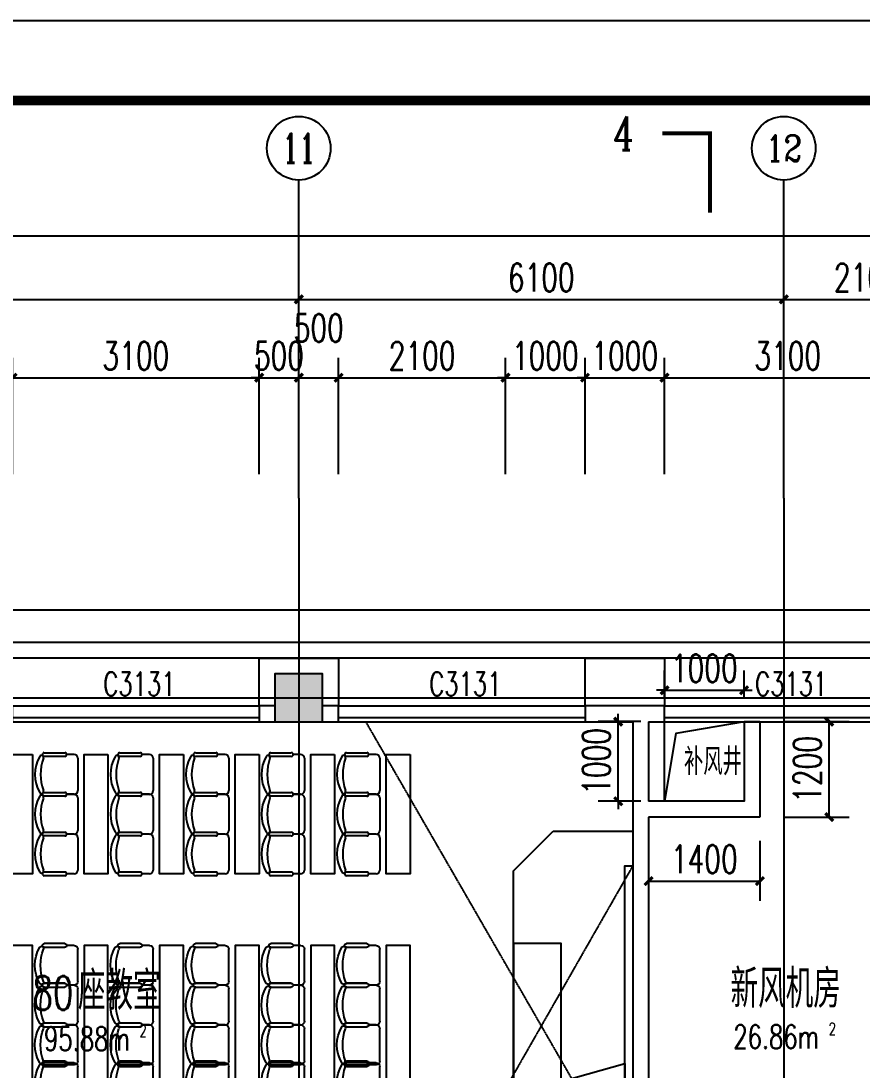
# Model space of a CAD drawing. Header units: millimetres. Extents: x 0 to 118900, y 0 to 84100.
# Drawn here: x 66603 to 77182, y 70910 to 84100 of the extents above; entities that cross this region are included whole.
import ezdxf
from ezdxf.enums import TextEntityAlignment as Align

# ---------------------------------------------------------------- set-up
doc = ezdxf.new("R2010")
doc.units = ezdxf.units.MM
doc.linetypes.add('DASH', pattern=[0.35, 0.25, -0.1])
doc.linetypes.add('DOTE', pattern=[2.42, 2, -0.2, 0.02, -0.2])
for name, color, linetype in [('AXIS', 3, 'Continuous'), ('AXIS_TEXT', 7, 'Continuous'), ('COLUMN', 2, 'Continuous'), ('DIM_SYMB', 3, 'Continuous'), ('DOTE', 1, 'DOTE'), ('EVTR', 6, 'Continuous'), ('FACADE OUTER SKIN', 6, 'Continuous'), ('FUR', 36, 'Continuous'), ('PUB_DIM', 3, 'Continuous'), ('PUB_HATCH', 8, 'Continuous'), ('PUB_TEXT', 7, 'Continuous'), ('SEE', 5, 'Continuous'), ('SPACE', 7, 'Continuous'), ('WALL', 2, 'Continuous'), ('WINDOW', 4, 'Continuous'), ('WINDOW_TEXT', 7, 'Continuous'), ('图框', 7, 'Continuous'), ('排水', 7, 'Continuous')]:
    doc.layers.add(name, color=color, linetype=linetype)
doc.styles.add('_TCH_AXIS', font='COMPLEX', dxfattribs={"bigfont": 'GBCBIG'})
doc.styles.add('_TCH_LABEL', font='COMPLEX', dxfattribs={"bigfont": 'GBCBIG'})
doc.styles.add('_TCH_SPACE', font='SIMPLEX', dxfattribs={"height": 5, "bigfont": 'GBCBIG'})
doc.styles.add('_TCH_WINDOW', font='SIMPLEX', dxfattribs={"height": 3.5, "bigfont": 'GBCBIG'})
doc.styles.add('COMPLEX', font='COMPLEX')
doc.styles.add('DIM_FONT', font='SIMPLEX', dxfattribs={"width": 0.7, "bigfont": 'GBCBIG'})
doc.styles.add('TKZ1_tjhts.shx', font='tjromant.shx', dxfattribs={"bigfont": 'tjhts.shx'})
doc.dimstyles.new('_TCH_ARCH&&100', dxfattribs={"dimtxt": 350, "dimasz": 100, "dimexe": 250, "dimexo": 300, "dimgap": 100, "dimtad": 1, "dimdec": 0, "dimzin": 0, "dimdsep": 46, "dimtxsty": 'DIM_FONT', "dimblk": 'ARCHTICK', "dimcen": 0.09, "dimclrt": 7, "dimazin": 2, "dimtfac": 1, "dimtdec": 0, "dimtix": 1, "dimtmove": 2, "dimatfit": 3, "dimldrblk": 'ARCHTICK', "dimfxl": 1, "dimtolj": 1, "dimtzin": 0, "dimarcsym": 0})

# ---------------------------------------------------------------- blocks, each defined once
blk = doc.blocks.new('TJAD_TK_A0_A')
at = {"layer": '图框'}
blk.add_line((1188.88, 841.06), (-0.12, 841.06), dxfattribs=at)
at = {"layer": '图框', "const_width": 1.2}
blk.add_lwpolyline([(1178.88, 10.06), (1178.88, 831.06), (24.88, 831.06), (24.88, 10.06)], close=True, dxfattribs=at)
at = {"style": 'TKZ1_tjhts.shx'}
for tag, p, height, flags in [('ClientChinese_001', (977.79, 443.57), 5, 8), ('ClientChinese_002', (1013.71, 434.65), 5, 8), ('DescriptionChineseA_001', (1089.55, 425.89), 3.6, 8), ('RevA', (1115.23, 424.56), 3, 8), ('ProjectNameChinese_001', (992.73, 296.22), 5, 8), ('SubProjectChinese_001', (1095.02, 282.68), 3, 8), ('SubProjectNo', (1158.66, 271.34), 3, 8), ('ApprovedBy', (1120.43, 250.26), 3.6, 8), ('ApprovedBySignPos', (1139.55, 247.78), 3.6, 9), ('ReviewedBy', (1120.43, 240.36), 3.6, 8), ('ReviewedBySignPos', (1139.55, 238.08), 3.6, 9), ('CheckedBy', (1120.43, 230.63), 3.6, 8), ('CheckedBySignPos', (1138.96, 228.13), 3.6, 9), ('PrincipalInCharge1', (1120.43, 219.88), 3.6, 8), ('PrincipalInCharge1SignPos', (1138.79, 217.18), 3.6, 9), ('PrincipalInCharge2', (1120.43, 210.44), 3.6, 8), ('PrincipalInCharge2SignPos', (1138.61, 207.69), 3.6, 9), ('DisciplineResponsible1', (1120.43, 200.15), 3.6, 8), ('DisciplineResponsible1SignPos', (1139.16, 197.4), 3.6, 9), ('DisciplineResponsible2', (1120.43, 190.13), 3.6, 8), ('DisciplineResponsible2SignPos', (1138.95, 187.58), 3.6, 9), ('DesignedBy1', (1120.43, 180.47), 3.6, 8), ('DesignedBy1SignPos', (1138.5, 177.67), 3.6, 9), ('DesignedBy2', (1120.43, 169.78), 3.6, 8), ('DesignedBy2SignPos', (1138.65, 167.23), 3.6, 9), ('DrawnBy', (1120.43, 160.19), 3.6, 8), ('DrawnBySignPos', (1138.65, 157.82), 3.6, 9), ('DisciplineChinese', (1119.24, 125.84), 3.6, 8), ('StageChinese', (1158.76, 125.37), 3.6, 8), ('DisciplineEnglish', (1119.42, 122.2), 2.2, 8), ('StageEnglish', (1158.94, 121.73), 2.2, 8), ('SheetNo', (1118.87, 114.03), 3, 8), ('Rev2', (1158.86, 113.56), 3, 8)]:
    blk.add_attdef(tag, p, '', height=height, dxfattribs=dict(at, flags=flags))
at = {"style": 'TKZ1_tjhts.shx', "width": 0.7, "flags": 8}
for tag, p, height in [('DateA', (1099.36, 424.56), 3), ('ProjectNo', (1119.31, 270.56), 3), ('ApprovedByDate', (1159.94, 250.39), 3.6), ('ReviewedByDate', (1159.94, 241), 3.6), ('CheckedByDate', (1159.94, 230.41), 3.6), ('PrincipalInCharge1Date', (1159.94, 220.36), 3.6), ('PrincipalInCharge2Date', (1159.94, 210.61), 3.6), ('DisciplineResponsible1Date', (1159.94, 200.05), 3.6), ('DisciplineResponsible2Date', (1159.94, 190.43), 3.6), ('DesignedBy1Date', (1159.94, 179.93), 3.6), ('DesignedBy2Date', (1159.94, 169.41), 3.6), ('DrawnByDate', (1159.94, 159.78), 3.6)]:
    blk.add_attdef(tag, p, '', height=height, dxfattribs=at)
at = {"style": 'TKZ1_tjhts.shx', "flags": 8}
for tag, height, p in [('DescriptionEnglishA', 2.2, (1150.82, 423.33)), ('ClientEnglish', 3, (1139.46, 390.63)), ('ProjectNameEnglish', 3, (1142.02, 290.26)), ('SubProjectEnglish', 2.2, (1148.76, 279.65)), ('SheetTitleEnglish', 3, (1142.79, 135.3))]:
    blk.add_attdef(tag, text='', height=height, dxfattribs=at).set_placement(p, align=Align.MIDDLE_CENTER)
at = {"style": 'TKZ1_tjhts.shx', "flags": 9}
for tag, p in [('Electricity3SignPos', (15.68, 269.92)), ('ELV3SignPos', (23.47, 269.59)), ('Electricity2SignPos', (15.71, 253.14)), ('ELV2SignPos', (23.5, 252.81)), ('Electricity1SignPos', (15.63, 237.78)), ('ELV1SignPos', (23.42, 237.46)), ('Power3SignPos', (23.18, 205.92)), ('HVAC3SignPos', (14.96, 205.89)), ('Power2SignPos', (23.38, 189.51)), ('HVAC2SignPos', (15.13, 189.18)), ('Power1SignPos', (23.75, 173.22)), ('HVAC1SignPos', (15.89, 173.16)), ('Plumbing3SignPos', (16.07, 141.15)), ('Structure7SignPos', (23.2, 141.11)), ('Structure6SignPos', (23, 125.87)), ('Plumbing2SignPos', (14.83, 125.62)), ('Structure5SignPos', (23, 110.08)), ('Plumbing1SignPos', (15.66, 109.11)), ('Structure4SignPos', (23, 93.78)), ('Architecture3SignPos', (16.07, 77.07)), ('Structure3SignPos', (22.74, 77.47)), ('Architecture2SignPos', (15.8, 61.24)), ('Structure2SignPos', (23.12, 62.01)), ('Architecture1SignPos', (16.88, 45.06)), ('Structure1SignPos', (23.11, 45.86))]:
    blk.add_attdef(tag, p, '', height=2.5, rotation=90, dxfattribs=at)
at = {"style": 'TKZ1_tjhts.shx', "flags": 8}
blk.add_attdef('SheetTitleChinese', text='', height=5, dxfattribs=at).set_placement((1140.42, 148.12), align=Align.TOP_CENTER)
blk = doc.blocks.new('_AXISO')
blk.add_circle((0, 0), 0.5)
at = {"layer": 'AXIS_TEXT', "style": 'COMPLEX', "width": 1.041667}
blk.add_attdef('A', text='', height=0.56, dxfattribs=at).set_placement((-0.25, -0.28), (0.25, -0.28), align=Align.FIT)
blk = doc.blocks.new('_ArchTick')
at = {"color": 0, "linetype": 'ByBlock', "const_width": 0.4}
blk.add_lwpolyline([(-0.5, -0.5), (0.5, 0.5)], dxfattribs=at)
blk = doc.blocks.new('*D37')
at = {"layer": 'AXIS', "color": 0, "lineweight": -2, "transparency": 16777216}
for p, q in [((718944, 1612663), (718944, 1615913)), ((793544, 1612663), (793544, 1615913)), ((718944, 1615663), (793544, 1615663))]:
    blk.add_line(p, q, dxfattribs=at)
at = {"layer": 'Defpoints', "color": 0, "transparency": 16777216}
for p in [(793544, 1615663), (718944, 1612363), (793544, 1612363)]:
    blk.add_point(p, dxfattribs=at)
at = {"layer": 'AXIS', "color": 0, "lineweight": -2, "transparency": 16777216, "xscale": 100, "yscale": 100, "zscale": 100, "rotation": 180}
blk.add_blockref('_ArchTick', (718944, 1615663), dxfattribs=at)
at = {"layer": 'AXIS', "color": 0, "lineweight": -2, "transparency": 16777216, "xscale": 100, "yscale": 100, "zscale": 100}
blk.add_blockref('_ArchTick', (793544, 1615663), dxfattribs=at)
at = {"layer": 'AXIS', "color": 7, "transparency": 16777216, "insert": (756244, 1615938), "char_height": 350, "attachment_point": 5, "style": 'DIM_FONT'}
blk.add_mtext('\\A1;74600', dxfattribs=at)
blk = doc.blocks.new('*D45')
at = {"layer": 'AXIS', "color": 0, "lineweight": -2, "transparency": 16777216}
for p, q in [((768944, 1612663), (768944, 1615113)), ((777144, 1612663), (777144, 1615113)), ((768944, 1614863), (777144, 1614863))]:
    blk.add_line(p, q, dxfattribs=at)
at = {"layer": 'Defpoints', "color": 0, "transparency": 16777216}
for p in [(777144, 1614863), (768944, 1612363), (777144, 1612363)]:
    blk.add_point(p, dxfattribs=at)
at = {"layer": 'AXIS', "color": 0, "lineweight": -2, "transparency": 16777216, "xscale": 100, "yscale": 100, "zscale": 100, "rotation": 180}
blk.add_blockref('_ArchTick', (768944, 1614863), dxfattribs=at)
at = {"layer": 'AXIS', "color": 0, "lineweight": -2, "transparency": 16777216, "xscale": 100, "yscale": 100, "zscale": 100}
blk.add_blockref('_ArchTick', (777144, 1614863), dxfattribs=at)
at = {"layer": 'AXIS', "color": 7, "transparency": 16777216, "insert": (773044, 1615138), "char_height": 350, "attachment_point": 5, "style": 'DIM_FONT'}
blk.add_mtext('\\A1;8200', dxfattribs=at)
blk = doc.blocks.new('*D46')
at = {"layer": 'AXIS', "color": 0, "lineweight": -2, "transparency": 16777216}
for p, q in [((777144, 1612663), (777144, 1615113)), ((783244, 1612663), (783244, 1615113)), ((777144, 1614863), (783244, 1614863))]:
    blk.add_line(p, q, dxfattribs=at)
at = {"layer": 'Defpoints', "color": 0, "transparency": 16777216}
for p in [(783244, 1614863), (777144, 1612363), (783244, 1612363)]:
    blk.add_point(p, dxfattribs=at)
at = {"layer": 'AXIS', "color": 0, "lineweight": -2, "transparency": 16777216, "xscale": 100, "yscale": 100, "zscale": 100, "rotation": 180}
blk.add_blockref('_ArchTick', (777144, 1614863), dxfattribs=at)
at = {"layer": 'AXIS', "color": 0, "lineweight": -2, "transparency": 16777216, "xscale": 100, "yscale": 100, "zscale": 100}
blk.add_blockref('_ArchTick', (783244, 1614863), dxfattribs=at)
at = {"layer": 'AXIS', "color": 7, "transparency": 16777216, "insert": (780194, 1615138), "char_height": 350, "attachment_point": 5, "style": 'DIM_FONT'}
blk.add_mtext('\\A1;6100', dxfattribs=at)
blk = doc.blocks.new('*D47')
at = {"layer": 'AXIS', "color": 0, "lineweight": -2, "transparency": 16777216}
for p, q in [((783244, 1612663), (783244, 1615113)), ((785344, 1612663), (785344, 1615113)), ((783244, 1614863), (785344, 1614863))]:
    blk.add_line(p, q, dxfattribs=at)
at = {"layer": 'Defpoints', "color": 0, "transparency": 16777216}
for p in [(785344, 1614863), (783244, 1612363), (785344, 1612363)]:
    blk.add_point(p, dxfattribs=at)
at = {"layer": 'AXIS', "color": 0, "lineweight": -2, "transparency": 16777216, "xscale": 100, "yscale": 100, "zscale": 100, "rotation": 180}
blk.add_blockref('_ArchTick', (783244, 1614863), dxfattribs=at)
at = {"layer": 'AXIS', "color": 0, "lineweight": -2, "transparency": 16777216, "xscale": 100, "yscale": 100, "zscale": 100}
blk.add_blockref('_ArchTick', (785344, 1614863), dxfattribs=at)
at = {"layer": 'AXIS', "color": 7, "transparency": 16777216, "insert": (784294, 1615138), "char_height": 350, "attachment_point": 5, "style": 'DIM_FONT'}
blk.add_mtext('\\A1;2100', dxfattribs=at)
blk = doc.blocks.new('A$C2A1F14C1')
for p, q in [((137, 228), (351, 228)), ((0, -170), (0, 170)), ((39, 209), (117, 209)), ((351, 189), (137, 189)), ((39, -209), (117, -209)), ((137, -189), (351, -189)), ((351, -228), (137, -228))]:
    blk.add_line(p, q)
for centre, radius, start, end in [((137, 209), 19.5, 90, 270), ((351, 209), 19.5, 270, 90), ((39, 170), 39, 90, 180), ((381, 178), 21.9, 31.8908, 201.2393), ((-116, 0), 506, 340.4246, 19.5754), ((68, 0), 382, 330.2912, 29.7088), ((39, -170), 39, 180, 270), ((137, -209), 19.5, 90, 270), ((351, -209), 19.5, 270, 90), ((381, -178), 21.9, 158.7607, 328.1092)]:
    blk.add_arc(centre, radius, start, end)
blk = doc.blocks.new('80 SEATS')
at = {"layer": 'FUR'}
for points in [[(1068065, 1663756), (1068065, 1662256), (1067765, 1662256), (1067765, 1663756), (1068065, 1663756)], [(1069015, 1663756), (1069015, 1662256), (1068715, 1662256), (1068715, 1663756), (1069015, 1663756)], [(1069965, 1663756), (1069965, 1662256), (1069665, 1662256), (1069665, 1663756), (1069965, 1663756)], [(1070915, 1663756), (1070915, 1662256), (1070615, 1662256), (1070615, 1663756), (1070915, 1663756)], [(1071865, 1663756), (1071865, 1662256), (1071565, 1662256), (1071565, 1663756), (1071865, 1663756)], [(1072815, 1663756), (1072815, 1662256), (1072515, 1662256), (1072515, 1663756), (1072815, 1663756)], [(1073765, 1663756), (1073765, 1662256), (1073465, 1662256), (1073465, 1663756), (1073765, 1663756)], [(1074715, 1663756), (1074715, 1662256), (1074415, 1662256), (1074415, 1663756), (1074715, 1663756)], [(1075665, 1663756), (1075665, 1662256), (1075365, 1662256), (1075365, 1663756), (1075665, 1663756)], [(1069015, 1659356), (1069015, 1661356), (1068715, 1661356), (1068715, 1659356), (1069015, 1659356)], [(1069965, 1659356), (1069965, 1661356), (1069665, 1661356), (1069665, 1659356), (1069965, 1659356)], [(1070915, 1659356), (1070915, 1661356), (1070615, 1661356), (1070615, 1659356), (1070915, 1659356)], [(1071865, 1659356), (1071865, 1661356), (1071565, 1661356), (1071565, 1659356), (1071865, 1659356)], [(1072815, 1659356), (1072815, 1661356), (1072515, 1661356), (1072515, 1659356), (1072815, 1659356)], [(1073765, 1659356), (1073765, 1661356), (1073465, 1661356), (1073465, 1659356), (1073765, 1659356)], [(1074715, 1659356), (1074715, 1661356), (1074415, 1661356), (1074415, 1659356), (1074715, 1659356)], [(1075665, 1659356), (1075665, 1661356), (1075365, 1661356), (1075365, 1659356), (1075665, 1659356)], [(1077565, 1659332), (1077565, 1661379), (1076965, 1661379), (1076965, 1659332), (1077565, 1659332)], [(1069015, 1657456), (1069015, 1658456), (1068715, 1658456), (1068715, 1657456), (1069015, 1657456)], [(1069965, 1656956), (1069965, 1658456), (1069665, 1658456), (1069665, 1656956), (1069965, 1656956)], [(1070915, 1656956), (1070915, 1658456), (1070615, 1658456), (1070615, 1656956), (1070915, 1656956)], [(1071865, 1656956), (1071865, 1658456), (1071565, 1658456), (1071565, 1656956), (1071865, 1656956)], [(1072815, 1656956), (1072815, 1658456), (1072515, 1658456), (1072515, 1656956), (1072815, 1656956)], [(1073765, 1656956), (1073765, 1658456), (1073465, 1658456), (1073465, 1656956), (1073765, 1656956)], [(1074715, 1656956), (1074715, 1658456), (1074415, 1658456), (1074415, 1656956), (1074715, 1656956)], [(1075665, 1656956), (1075665, 1658456), (1075365, 1658456), (1075365, 1656956), (1075665, 1656956)]]:
    blk.add_lwpolyline(points, dxfattribs=at)
for points in [[(1077465, 1662794), (1078465, 1662794), (1078465, 1657917), (1077465, 1657917), (1076965, 1658417), (1076965, 1662294)], [(1078365, 1658356), (1078365, 1662356), (1078465, 1662356), (1078465, 1658356)]]:
    blk.add_lwpolyline(points, close=True, dxfattribs=at)
at = {"layer": 'SEE', "linetype": 'DASH'}
for p, q in [((1078465, 1658356), (1075117, 1664156)), ((1078465, 1662356), (1074976, 1656256))]:
    blk.add_line(p, q, dxfattribs=at)
at = {"layer": 'SEE'}
blk.add_lwpolyline([(1074765, 1658856), (1074765, 1658706), (1074365, 1658706), (1074365, 1659006), (1074765, 1659006), (1074765, 1658856), (1078365, 1659871), (1078365, 1657840)], close=True, dxfattribs=at)
at = {"layer": 'FUR', "extrusion": (0, 0, -1), "xscale": -1.198432564735413, "yscale": 1.198432445181377, "zscale": -1.198432564735413, "rotation": 180}
for p in [(-1067685, 1663506), (-1068635, 1663506), (-1069585, 1663506), (-1070535, 1663506), (-1071485, 1663506), (-1072435, 1663506), (-1073385, 1663506), (-1074335, 1663506), (-1075285, 1663506), (-1067685, 1663006), (-1068635, 1663006), (-1069585, 1663006), (-1070535, 1663006), (-1071485, 1663006), (-1072435, 1663006), (-1073385, 1663006), (-1074335, 1663006), (-1075285, 1663006), (-1067685, 1662506), (-1068635, 1662506), (-1069585, 1662506), (-1070535, 1662506), (-1071485, 1662506), (-1072435, 1662506), (-1073385, 1662506), (-1074335, 1662506), (-1075285, 1662506)]:
    blk.add_blockref('A$C2A1F14C1', p, dxfattribs=at)
at = {"layer": 'FUR', "xscale": -1.198432564735413, "yscale": 1.198432445181377, "zscale": 1.198432564735413}
for p in [(1068635, 1661106), (1069585, 1661106), (1070535, 1661106), (1071485, 1661106), (1072435, 1661106), (1073385, 1661106), (1074335, 1661106), (1075285, 1661106), (1068635, 1660606), (1069585, 1660606), (1070535, 1660606), (1071485, 1660606), (1072435, 1660606), (1073385, 1660606), (1074335, 1660606), (1075285, 1660606), (1068635, 1660106), (1069585, 1660106), (1070535, 1660106), (1071485, 1660106), (1072435, 1660106), (1073385, 1660106), (1074335, 1660106), (1075285, 1660106), (1068635, 1659629), (1069585, 1659629), (1070535, 1659629), (1071485, 1659629), (1072435, 1659629), (1073385, 1659629), (1074335, 1659629), (1075285, 1659629), (1068635, 1658206), (1069585, 1658206), (1070535, 1658206), (1071485, 1658206), (1072435, 1658206), (1073385, 1658206), (1074335, 1658206), (1075285, 1658206), (1068635, 1657706), (1069585, 1657706), (1070535, 1657706), (1071485, 1657706), (1072435, 1657706), (1073385, 1657706), (1074335, 1657706), (1075285, 1657706), (1069585, 1657206), (1070535, 1657206), (1071485, 1657206), (1072435, 1657206), (1073385, 1657206), (1074335, 1657206), (1075285, 1657206)]:
    blk.add_blockref('A$C2A1F14C1', p, dxfattribs=at)
blk = doc.blocks.new('$WINLIB2D$00000004')
at = {"color": 0}
for points in [[(-0.5, 0.5), (-0.5, -0.5)], [(-0.5, 0.5), (0.5, 0.5)], [(0.5, -0.5), (0.5, 0.5)], [(-0.5, 0.2406), (0.5, 0.2406)], [(-0.5, -0.5), (0.5, -0.5)]]:
    blk.add_lwpolyline(points, dxfattribs=at)
blk = doc.blocks.new('_FZH')
blk.add_lwpolyline([(-0.5, -0.5), (0.5, -0.5), (0.5, 0.5), (-0.5, 0.5)], close=True)
at = {"layer": 'PUB_HATCH'}
blk.add_solid([(-0.5, -0.5), (0.5, -0.5), (-0.5, 0.5), (0.5, 0.5)], dxfattribs=at)
blk = doc.blocks.new('*D526')
at = {"layer": 'Defpoints', "color": 0, "transparency": 16777216}
for p in [(74115, 75290), (74698, 75290), (74698, 74290)]:
    blk.add_point(p, dxfattribs=at)
at = {"layer": 'PUB_DIM', "color": 0, "lineweight": -2, "transparency": 16777216}
for p, q in [((74115, 75290), (74115, 75390)), ((74398, 75290), (73865, 75290)), ((74115, 74290), (74115, 75290)), ((74398, 74290), (73865, 74290)), ((74115, 74290), (74115, 74190))]:
    blk.add_line(p, q, dxfattribs=at)
at = {"layer": 'PUB_DIM', "color": 0, "lineweight": -2, "transparency": 16777216, "xscale": 100, "yscale": 100, "zscale": 100}
for p, rotation in [((74115, 75290), 270), ((74115, 74290), 90)]:
    blk.add_blockref('_ArchTick', p, dxfattribs=dict(at, rotation=rotation))
at = {"layer": 'PUB_DIM', "color": 7, "transparency": 16777216, "insert": (73840, 74790), "char_height": 350, "attachment_point": 5, "rotation": 90, "style": 'DIM_FONT'}
blk.add_mtext('\\A1;1000', dxfattribs=at)
blk = doc.blocks.new('*D527')
at = {"layer": 'Defpoints', "color": 0, "transparency": 16777216}
for p in [(75698, 75685), (74698, 75290), (75698, 75290)]:
    blk.add_point(p, dxfattribs=at)
at = {"layer": 'PUB_DIM', "color": 0, "lineweight": -2, "transparency": 16777216}
for p, q in [((74698, 75590), (74698, 75935)), ((75698, 75590), (75698, 75935)), ((74698, 75685), (74598, 75685)), ((74698, 75685), (75698, 75685)), ((75698, 75685), (75798, 75685))]:
    blk.add_line(p, q, dxfattribs=at)
at = {"layer": 'PUB_DIM', "color": 0, "lineweight": -2, "transparency": 16777216, "xscale": 100, "yscale": 100, "zscale": 100}
blk.add_blockref('_ArchTick', (74698, 75685), dxfattribs=at)
at = {"layer": 'PUB_DIM', "color": 0, "lineweight": -2, "transparency": 16777216, "xscale": 100, "yscale": 100, "zscale": 100, "rotation": 180}
blk.add_blockref('_ArchTick', (75698, 75685), dxfattribs=at)
at = {"layer": 'PUB_DIM', "color": 7, "transparency": 16777216, "insert": (75198, 75960), "char_height": 350, "attachment_point": 5, "style": 'DIM_FONT'}
blk.add_mtext('\\A1;1000', dxfattribs=at)
blk = doc.blocks.new('*D539')
at = {"layer": 'Defpoints', "color": 0, "transparency": 16777216}
for p in [(75898, 75290), (76769, 75290), (75898, 74090)]:
    blk.add_point(p, dxfattribs=at)
at = {"layer": 'PUB_DIM', "color": 0, "lineweight": -2, "transparency": 16777216}
for p, q in [((76198, 75290), (77019, 75290)), ((76769, 74090), (76769, 75290)), ((76198, 74090), (77019, 74090))]:
    blk.add_line(p, q, dxfattribs=at)
at = {"layer": 'PUB_DIM', "color": 0, "lineweight": -2, "transparency": 16777216, "xscale": 100, "yscale": 100, "zscale": 100}
for p, rotation in [((76769, 75290), 90), ((76769, 74090), 270)]:
    blk.add_blockref('_ArchTick', p, dxfattribs=dict(at, rotation=rotation))
at = {"layer": 'PUB_DIM', "color": 7, "transparency": 16777216, "insert": (76494, 74690), "char_height": 350, "attachment_point": 5, "rotation": 90, "style": 'DIM_FONT'}
blk.add_mtext('\\A1;1200', dxfattribs=at)
blk = doc.blocks.new('*D540')
at = {"layer": 'Defpoints', "color": 0, "transparency": 16777216}
for p in [(74498, 74090), (75898, 74090), (75898, 73286)]:
    blk.add_point(p, dxfattribs=at)
at = {"layer": 'PUB_DIM', "color": 0, "lineweight": -2, "transparency": 16777216}
for p, q in [((74498, 73790), (74498, 73036)), ((75898, 73790), (75898, 73036)), ((74498, 73286), (75898, 73286))]:
    blk.add_line(p, q, dxfattribs=at)
at = {"layer": 'PUB_DIM', "color": 0, "lineweight": -2, "transparency": 16777216, "xscale": 100, "yscale": 100, "zscale": 100, "rotation": 180}
blk.add_blockref('_ArchTick', (74498, 73286), dxfattribs=at)
at = {"layer": 'PUB_DIM', "color": 0, "lineweight": -2, "transparency": 16777216, "xscale": 100, "yscale": 100, "zscale": 100}
blk.add_blockref('_ArchTick', (75898, 73286), dxfattribs=at)
at = {"layer": 'PUB_DIM', "color": 7, "transparency": 16777216, "insert": (75198, 73561), "char_height": 350, "attachment_point": 5, "style": 'DIM_FONT'}
blk.add_mtext('\\A1;1400', dxfattribs=at)
blk = doc.blocks.new('*D435')
at = {"layer": 'Defpoints', "color": 0, "transparency": 16777216}
for p in [(69598, 79615), (66498, 78100), (69598, 78100)]:
    blk.add_point(p, dxfattribs=at)
at = {"layer": 'PUB_DIM', "color": 0, "lineweight": -2, "transparency": 16777216}
for p, q in [((66498, 78400), (66498, 79865)), ((69598, 78400), (69598, 79865)), ((66498, 79615), (69598, 79615))]:
    blk.add_line(p, q, dxfattribs=at)
at = {"layer": 'PUB_DIM', "color": 0, "lineweight": -2, "transparency": 16777216, "xscale": 100, "yscale": 100, "zscale": 100, "rotation": 180}
blk.add_blockref('_ArchTick', (66498, 79615), dxfattribs=at)
at = {"layer": 'PUB_DIM', "color": 0, "lineweight": -2, "transparency": 16777216, "xscale": 100, "yscale": 100, "zscale": 100}
blk.add_blockref('_ArchTick', (69598, 79615), dxfattribs=at)
at = {"layer": 'PUB_DIM', "color": 7, "transparency": 16777216, "insert": (68048, 79890), "char_height": 350, "attachment_point": 5, "style": 'DIM_FONT'}
blk.add_mtext('\\A1;3100', dxfattribs=at)
blk = doc.blocks.new('*D436')
at = {"layer": 'Defpoints', "color": 0, "transparency": 16777216}
for p in [(70098, 79615), (69598, 78100), (70098, 78100)]:
    blk.add_point(p, dxfattribs=at)
at = {"layer": 'PUB_DIM', "color": 0, "lineweight": -2, "transparency": 16777216}
for p, q in [((69598, 78400), (69598, 79865)), ((70098, 78400), (70098, 79865)), ((69598, 79615), (69498, 79615)), ((69598, 79615), (70098, 79615)), ((70098, 79615), (70198, 79615))]:
    blk.add_line(p, q, dxfattribs=at)
at = {"layer": 'PUB_DIM', "color": 0, "lineweight": -2, "transparency": 16777216, "xscale": 100, "yscale": 100, "zscale": 100}
blk.add_blockref('_ArchTick', (69598, 79615), dxfattribs=at)
at = {"layer": 'PUB_DIM', "color": 0, "lineweight": -2, "transparency": 16777216, "xscale": 100, "yscale": 100, "zscale": 100, "rotation": 180}
blk.add_blockref('_ArchTick', (70098, 79615), dxfattribs=at)
at = {"layer": 'PUB_DIM', "color": 7, "transparency": 16777216, "insert": (69848, 79890), "char_height": 350, "attachment_point": 5, "style": 'DIM_FONT'}
blk.add_mtext('\\A1;500', dxfattribs=at)
blk = doc.blocks.new('*D437')
at = {"layer": 'Defpoints', "color": 0, "transparency": 16777216}
for p in [(70598, 79615), (70098, 78100), (70598, 78100)]:
    blk.add_point(p, dxfattribs=at)
at = {"layer": 'PUB_DIM', "color": 0, "lineweight": -2, "transparency": 16777216}
for p, q in [((70098, 78400), (70098, 79865)), ((70598, 78400), (70598, 79865)), ((70098, 79615), (70598, 79615))]:
    blk.add_line(p, q, dxfattribs=at)
at = {"layer": 'PUB_DIM', "color": 0, "lineweight": -2, "transparency": 16777216, "xscale": 100, "yscale": 100, "zscale": 100, "rotation": 180}
blk.add_blockref('_ArchTick', (70098, 79615), dxfattribs=at)
at = {"layer": 'PUB_DIM', "color": 0, "lineweight": -2, "transparency": 16777216, "xscale": 100, "yscale": 100, "zscale": 100}
blk.add_blockref('_ArchTick', (70598, 79615), dxfattribs=at)
at = {"layer": 'PUB_DIM', "color": 7, "transparency": 16777216, "insert": (70348, 80240), "char_height": 350, "attachment_point": 5, "style": 'DIM_FONT'}
blk.add_mtext('\\A1;500', dxfattribs=at)
blk = doc.blocks.new('*D438')
at = {"layer": 'Defpoints', "color": 0, "transparency": 16777216}
for p in [(72698, 79615), (70598, 78100), (72698, 78100)]:
    blk.add_point(p, dxfattribs=at)
at = {"layer": 'PUB_DIM', "color": 0, "lineweight": -2, "transparency": 16777216}
for p, q in [((70598, 78400), (70598, 79865)), ((72698, 78400), (72698, 79865)), ((70598, 79615), (72698, 79615))]:
    blk.add_line(p, q, dxfattribs=at)
at = {"layer": 'PUB_DIM', "color": 0, "lineweight": -2, "transparency": 16777216, "xscale": 100, "yscale": 100, "zscale": 100, "rotation": 180}
blk.add_blockref('_ArchTick', (70598, 79615), dxfattribs=at)
at = {"layer": 'PUB_DIM', "color": 0, "lineweight": -2, "transparency": 16777216, "xscale": 100, "yscale": 100, "zscale": 100}
blk.add_blockref('_ArchTick', (72698, 79615), dxfattribs=at)
at = {"layer": 'PUB_DIM', "color": 7, "transparency": 16777216, "insert": (71648, 79890), "char_height": 350, "attachment_point": 5, "style": 'DIM_FONT'}
blk.add_mtext('\\A1;2100', dxfattribs=at)
blk = doc.blocks.new('*D439')
at = {"layer": 'Defpoints', "color": 0, "transparency": 16777216}
for p in [(73698, 79615), (72698, 78100), (73698, 78100)]:
    blk.add_point(p, dxfattribs=at)
at = {"layer": 'PUB_DIM', "color": 0, "lineweight": -2, "transparency": 16777216}
for p, q in [((72698, 78400), (72698, 79865)), ((73698, 78400), (73698, 79865)), ((72698, 79615), (72598, 79615)), ((72698, 79615), (73698, 79615)), ((73698, 79615), (73798, 79615))]:
    blk.add_line(p, q, dxfattribs=at)
at = {"layer": 'PUB_DIM', "color": 0, "lineweight": -2, "transparency": 16777216, "xscale": 100, "yscale": 100, "zscale": 100}
blk.add_blockref('_ArchTick', (72698, 79615), dxfattribs=at)
at = {"layer": 'PUB_DIM', "color": 0, "lineweight": -2, "transparency": 16777216, "xscale": 100, "yscale": 100, "zscale": 100, "rotation": 180}
blk.add_blockref('_ArchTick', (73698, 79615), dxfattribs=at)
at = {"layer": 'PUB_DIM', "color": 7, "transparency": 16777216, "insert": (73198, 79890), "char_height": 350, "attachment_point": 5, "style": 'DIM_FONT'}
blk.add_mtext('\\A1;1000', dxfattribs=at)
blk = doc.blocks.new('*D440')
at = {"layer": 'Defpoints', "color": 0, "transparency": 16777216}
for p in [(74698, 79615), (73698, 78100), (74698, 78100)]:
    blk.add_point(p, dxfattribs=at)
at = {"layer": 'PUB_DIM', "color": 0, "lineweight": -2, "transparency": 16777216}
for p, q in [((73698, 78400), (73698, 79865)), ((74698, 78400), (74698, 79865)), ((73698, 79615), (73598, 79615)), ((73698, 79615), (74698, 79615)), ((74698, 79615), (74798, 79615))]:
    blk.add_line(p, q, dxfattribs=at)
at = {"layer": 'PUB_DIM', "color": 0, "lineweight": -2, "transparency": 16777216, "xscale": 100, "yscale": 100, "zscale": 100}
blk.add_blockref('_ArchTick', (73698, 79615), dxfattribs=at)
at = {"layer": 'PUB_DIM', "color": 0, "lineweight": -2, "transparency": 16777216, "xscale": 100, "yscale": 100, "zscale": 100, "rotation": 180}
blk.add_blockref('_ArchTick', (74698, 79615), dxfattribs=at)
at = {"layer": 'PUB_DIM', "color": 7, "transparency": 16777216, "insert": (74198, 79890), "char_height": 350, "attachment_point": 5, "style": 'DIM_FONT'}
blk.add_mtext('\\A1;1000', dxfattribs=at)
blk = doc.blocks.new('*D441')
at = {"layer": 'Defpoints', "color": 0, "transparency": 16777216}
for p in [(77798, 79615), (74698, 78100), (77798, 78100)]:
    blk.add_point(p, dxfattribs=at)
at = {"layer": 'PUB_DIM', "color": 0, "lineweight": -2, "transparency": 16777216}
for p, q in [((74698, 78400), (74698, 79865)), ((77798, 78400), (77798, 79865)), ((74698, 79615), (77798, 79615))]:
    blk.add_line(p, q, dxfattribs=at)
at = {"layer": 'PUB_DIM', "color": 0, "lineweight": -2, "transparency": 16777216, "xscale": 100, "yscale": 100, "zscale": 100, "rotation": 180}
blk.add_blockref('_ArchTick', (74698, 79615), dxfattribs=at)
at = {"layer": 'PUB_DIM', "color": 0, "lineweight": -2, "transparency": 16777216, "xscale": 100, "yscale": 100, "zscale": 100}
blk.add_blockref('_ArchTick', (77798, 79615), dxfattribs=at)
at = {"layer": 'PUB_DIM', "color": 7, "transparency": 16777216, "insert": (76248, 79890), "char_height": 350, "attachment_point": 5, "style": 'DIM_FONT'}
blk.add_mtext('\\A1;3100', dxfattribs=at)
blk = doc.blocks.new('AXIS-NET-07')
at = {"layer": 'AXIS'}
for p, q in [((777144, 1612362.8), (777144, 1616362.8)), ((783244, 1612362.8), (783244, 1616362.8))]:
    blk.add_line(p, q, dxfattribs=at)
at = {"layer": 'DOTE'}
for p, q in [((777144, 1612362.8), (777144, 1540152.8)), ((783244, 1612362.8), (783244, 1540152.8)), ((716444, 1609852.8), (796044, 1609852.8))]:
    blk.add_line(p, q, dxfattribs=at)
at = {"layer": 'AXIS'}
ref = blk.add_blockref('_AXISO', (777144, 1616762.8), dxfattribs=dict(at, xscale=800, yscale=800, zscale=800))
ref.add_attrib('A', '11', dxfattribs={"layer": 'AXIS_TEXT', "ltscale": 20, "height": 368.76, "style": '_TCH_AXIS'}).set_placement((776933.3, 1616578.4), (777354.7, 1616578.4), align=Align.FIT)
ref = blk.add_blockref('_AXISO', (783244, 1616762.8), dxfattribs=dict(at, xscale=800, yscale=800, zscale=800))
ref.add_attrib('A', '12', dxfattribs={"layer": 'AXIS_TEXT', "ltscale": 20, "height": 328.45, "style": '_TCH_AXIS'}).set_placement((783017.2, 1616598.6), (783470.8, 1616598.6), align=Align.FIT)
for p1, p2, distance, picture, middle in [((718944, 1612362.8), (793544, 1612362.8), 3300, '*D37', (756244, 1615937.8)), ((768944, 1612362.8), (777144, 1612362.8), 2500, '*D45', (773044, 1615137.8)), ((777144, 1612362.8), (783244, 1612362.8), 2500, '*D46', (780194, 1615137.8)), ((783244, 1612362.8), (785344, 1612362.8), 2500, '*D47', (784294, 1615137.8))]:
    dim = blk.add_aligned_dim(p1=p1, p2=p2, distance=distance, dimstyle='_TCH_ARCH&&100', dxfattribs=at)
    dim.commit()
    dim.dimension.update_dxf_attribs({"geometry": picture, "text_midpoint": middle})

msp = doc.modelspace()

# ---------------------------------------------------------------- linework, layer by layer
at = {"layer": 'DIM_SYMB', "const_width": 50}
msp.add_lwpolyline([(74669.5, 82688.4), (75269.5, 82688.4), (75269.5, 81688.4)], dxfattribs=at)
at = {"layer": 'EVTR'}
msp.add_lwpolyline([(75697.6, 75289.9), (74839.2, 75141.3), (74697.6, 74289.9)], dxfattribs=at)
msp.add_lwpolyline([(74697.6, 75289.9), (75697.6, 75289.9), (75697.6, 74289.9), (74697.6, 74289.9)], close=True, dxfattribs=at)
at = {"layer": 'FACADE OUTER SKIN', "ltscale": 20}
for points in [[(69597.6, 75489.9), (69597.6, 76089.9), (70597.6, 76089.9), (70597.6, 75489.9)], [(73697.6, 75489.9), (73697.6, 76089.9), (74697.6, 76089.9), (74697.6, 75489.9)]]:
    msp.add_lwpolyline(points, dxfattribs=at)
at = {"layer": 'SEE', "ltscale": 20}
msp.add_lwpolyline([(77797.6, 76089.9), (58297.6, 76089.9)], dxfattribs=at)
at = {"layer": 'WALL'}
for p, q in [((69797.6, 75489.9), (69597.6, 75489.9)), ((69597.6, 75489.9), (69597.6, 75289.9)), ((70597.6, 75489.9), (70397.6, 75489.9)), ((70597.6, 75289.9), (70597.6, 75489.9)), ((74397.6, 75489.9), (73697.6, 75489.9)), ((73697.6, 75489.9), (73697.6, 75289.9)), ((74697.6, 75489.9), (74397.6, 75489.9)), ((74697.6, 75289.9), (74697.6, 75489.9)), ((69597.6, 75289.9), (69797.6, 75289.9)), ((70397.6, 75289.9), (70597.6, 75289.9)), ((73697.6, 75289.9), (74297.6, 75289.9)), ((74297.6, 75289.9), (74297.6, 74389.9)), ((74497.6, 75289.9), (74697.6, 75289.9)), ((74497.6, 75289.9), (74497.6, 74289.9)), ((75697.6, 75289.9), (75697.6, 74289.9)), ((75897.6, 75289.9), (75697.6, 75289.9)), ((75897.6, 75289.9), (75897.6, 74089.9)), ((74297.6, 74389.9), (74297.6, 68189.9)), ((75697.6, 74289.9), (74497.6, 74289.9)), ((75897.6, 74089.9), (74497.6, 74089.9)), ((74497.6, 74089.9), (74497.6, 68189.9))]:
    msp.add_line(p, q, dxfattribs=at)
at = {"layer": '排水'}
msp.add_lwpolyline([(70597.6, 30889.9), (29497.6, 30889.9), (29497.6, 54489.9), (67997.6, 54489.9), (67997.6, 37289.9), (87597.1, 37289.9), (87597.1, 76689.9), (61397.6, 76689.9), (61397.6, 76289.9), (87197.1, 76289.9), (87197.1, 37689.9), (68397.6, 37689.9), (68397.6, 54889.9), (29097.6, 54889.9), (29097.6, 51789.9)], dxfattribs=at)

# ---------------------------------------------------------------- block references
at = {"layer": 'COLUMN', "xscale": 600, "yscale": 600, "zscale": 600}
msp.add_blockref('_FZH', (70097.6, 75589.9), dxfattribs=at)
at = {"layer": 'DOTE'}
msp.add_blockref('AXIS-NET-07', (-707046.5, -1534262.9), dxfattribs=at)
at = {"layer": 'SEE'}
msp.add_blockref('80 SEATS', (-1004167.7, -1588879.6), dxfattribs=at)
at = {"layer": 'WINDOW'}
ref = msp.add_blockref('$WINLIB2D$00000004', (68047.6, 75389.9), dxfattribs=dict(at, xscale=-3100, yscale=200, zscale=-3100, rotation=180))
ref.add_attrib('A', 'C3131', (67637.6, 75616.1), dxfattribs={"layer": 'WINDOW_TEXT', "ltscale": 20, "height": 297.5, "style": '_TCH_WINDOW', "width": 0.705882})
ref = msp.add_blockref('$WINLIB2D$00000004', (72147.6, 75389.9), dxfattribs=dict(at, xscale=-3100, yscale=200, zscale=-3100, rotation=180))
ref.add_attrib('A', 'C3131', (71737.6, 75616.1), dxfattribs={"layer": 'WINDOW_TEXT', "ltscale": 20, "height": 297.5, "style": '_TCH_WINDOW', "width": 0.705882})
ref = msp.add_blockref('$WINLIB2D$00000004', (76247.6, 75389.9), dxfattribs=dict(at, xscale=-3100, yscale=200, zscale=-3100, rotation=180))
ref.add_attrib('A', 'C3131', (75837.6, 75616.1), dxfattribs={"layer": 'WINDOW_TEXT', "ltscale": 20, "height": 297.5, "style": '_TCH_WINDOW', "width": 0.705882})
at = {"layer": '图框', "xscale": 100, "yscale": 100, "zscale": 100}
msp.add_blockref('TJAD_TK_A0_A', (12.1, -5.7), dxfattribs=at)

# ---------------------------------------------------------------- texts
at = {"layer": 'PUB_TEXT', "style": '_TCH_LABEL', "width": 0.705882}
msp.add_text('4', height=425, dxfattribs=at).set_placement((74055.2, 82475.9))
at = {"layer": 'SPACE', "style": '_TCH_SPACE'}
for s, p in [('座教室', (67319.4, 71665.5)), ('新风机房', (75527.3, 71690.9))]:
    msp.add_text(s, height=482.27, dxfattribs=at).set_placement(p)
at = {"layer": 'SPACE', "style": '_TCH_SPACE', "width": 0.705882}
for s, height, p in [('80', 425, (66748, 71665.5)), ('2', 148.8, (76762.6, 71354)), ('95.88m', 297.5, (66893.4, 71153.6)), ('2', 148.8, (68093.4, 71328.6)), ('26.86m', 297.5, (75562.6, 71179))]:
    msp.add_text(s, height=height, dxfattribs=at).set_placement(p)
at = {"layer": 'WINDOW_TEXT', "style": '_TCH_WINDOW'}
msp.add_text('补风井', height=337.59, dxfattribs=at).set_placement((74942.3, 74619.2))

# ---------------------------------------------------------------- dimensions: what is measured, and where the dimension line sits
at = {"layer": 'PUB_DIM'}
dim = msp.add_linear_dim(base=(70597.6, 79614.9), p1=(70097.6, 78099.9), p2=(70597.6, 78099.9), angle=0, dimstyle='_TCH_ARCH&&100', dxfattribs=at)
dim.commit()
dim.dimension.update_dxf_attribs({"geometry": '*D437', "text_midpoint": (70347.6, 80239.9), "dimtype": 161})
for p1, p2, distance, picture, middle in [((66497.6, 78099.9), (69597.6, 78099.9), 1515, '*D435', (68047.6, 79889.9)), ((69597.6, 78099.9), (70097.6, 78099.9), 1515, '*D436', (69847.6, 79889.9)), ((70597.6, 78099.9), (72697.6, 78099.9), 1515, '*D438', (71647.6, 79889.9)), ((72697.6, 78099.9), (73697.6, 78099.9), 1515, '*D439', (73197.6, 79889.9)), ((73697.6, 78099.9), (74697.6, 78099.9), 1515, '*D440', (74197.6, 79889.9)), ((74697.6, 78099.9), (77797.6, 78099.9), 1515, '*D441', (76247.6, 79889.9)), ((74697.6, 75289.9), (75697.6, 75289.9), 395.4, '*D527', (75197.6, 75960.3)), ((74697.6, 74289.9), (74697.6, 75289.9), 582.3, '*D526', (73840.3, 74789.9)), ((75897.6, 74089.9), (75897.6, 75289.9), -871.4, '*D539', (76494, 74689.9)), ((74497.6, 74089.9), (75897.6, 74089.9), -803.5, '*D540', (75197.6, 73561.4))]:
    dim = msp.add_aligned_dim(p1=p1, p2=p2, distance=distance, dimstyle='_TCH_ARCH&&100', dxfattribs=at)
    dim.commit()
    dim.dimension.update_dxf_attribs({"geometry": picture, "text_midpoint": middle})

doc.saveas('drawing.dxf')
